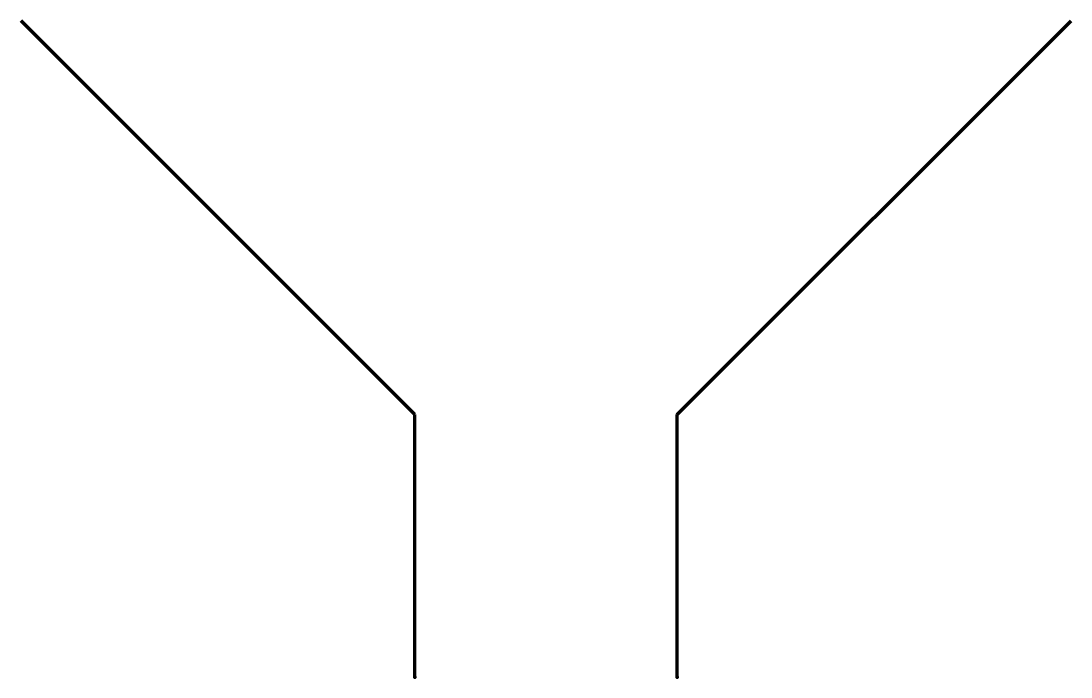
# Model space of a CAD drawing. Header units: millimetres. Extents: x -6.5 to 13.5, y 0.8 to 13.2.
import ezdxf

# ---------------------------------------------------------------- set-up
doc = ezdxf.new("R2010")
doc.units = ezdxf.units.MM
doc.layers.get('0').update_dxf_attribs({"linetype": 'CONTINUOUS', "lineweight": 0})

msp = doc.modelspace()

# ---------------------------------------------------------------- linework, layer by layer
at = {"color": 7, "linetype": 'CONTINUOUS', "lineweight": 70}
for p, q in [((1, 5.75), (-6.5, 13.25)), ((6, 5.75), (13.5, 13.25)), ((1, 0.75), (1, 5.75)), ((6, 0.75), (6, 5.75))]:
    msp.add_line(p, q, dxfattribs=at)
for p in [(1, 0.75), (6, 0.75)]:
    msp.add_point(p, dxfattribs=at)

doc.saveas('drawing.dxf')
